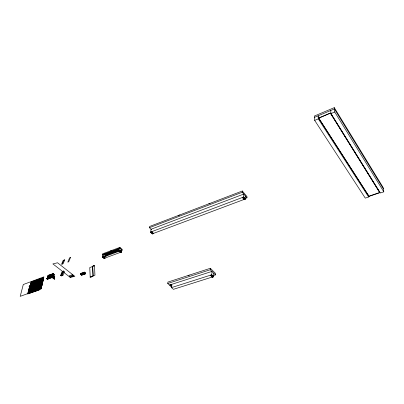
<?xml version="1.0" encoding="UTF-8"?>
<svg xmlns="http://www.w3.org/2000/svg" width="404" height="404" viewBox="0 0 404 404"><rect width="100%" height="100%" fill="white"/><g stroke="black" fill="none" stroke-linecap="round" stroke-linejoin="round"><path stroke-width="0.61" d="M51.434 277.452L51.278 276.442L47.571 277.811L51.444 276.568L51.434 277.452L50.374 277.841M50.621 275.205L47.278 276.629L50.621 275.205L51.414 275.806M50.854 276.195L48.071 277.225L47.283 276.447M245.188 198.475L246.955 197.814L246.975 196.571L242.309 191.001L149.566 226.493L149.409 227.689L151.52 229.704M244.167 199.616L242.501 197.435L244.167 199.616L245.4 199.157L245.455 196.031M54.313 279.184L54.333 278.068L50.899 275.462L54.515 278.002L54.313 279.184L50.874 276.578L50.899 275.462M245.4 199.157L243.728 197.182L243.794 194.051L151.051 229.255L150.662 232.255L152.47 233.972L153.515 233.583L151.732 231.664L153.515 233.583M51.076 275.397L51.05 276.513L54.49 279.119M246.955 197.814L242.279 192.248L242.309 191.001M40.38 283.285L40.355 284.174L36.714 285.507L36.739 284.623L40.38 283.285L40.526 284.3M40.653 282.174L40.627 283.058L36.986 284.391L37.017 283.512L40.653 282.174L40.794 283.179L36.986 284.391M39.062 289.779L35.572 291.223L39.233 289.905L39.087 288.88L35.431 290.203L35.466 291.259L31.83 292.572L31.699 291.552L35.496 290.365L31.699 291.552M39.233 289.905L39.087 288.88M39.425 288.501L39.451 287.603L39.597 288.623L35.769 289.825L39.597 288.623M31.951 291.43L31.815 290.415L31.951 291.43L28.179 292.612L28.219 291.718L39.733 287.547L39.592 286.527L35.941 287.855L36.082 288.87L35.941 287.855M39.733 287.547L39.592 286.527M36.244 287.83L32.451 289.027L36.244 287.83L36.209 286.779L39.855 285.451L39.829 286.34L36.178 287.668L39.996 286.466M40.097 285.244L40.122 284.355L36.476 285.689L36.451 286.577L40.264 285.365L36.451 286.577M36.774 285.668L32.992 286.87L36.774 285.668L36.633 284.663L33.022 285.987L32.971 287.062L29.381 288.375L29.25 287.37L33.002 286.178L29.25 287.37M40.001 284.487L36.88 285.633L36.739 284.623M37.052 284.552L36.91 283.547L33.305 284.876L33.269 285.759L37.052 284.552L36.91 283.547M37.153 284.517L37.017 283.512M35.779 290.016L35.643 288.996L32.017 290.309L31.982 291.203L35.779 290.016L35.799 288.926L39.617 287.724M35.572 291.223L35.431 290.203M35.835 287.895L35.976 288.911L35.835 287.895L32.214 289.208L32.158 290.294L28.396 291.476L28.431 290.587L32.027 289.279L28.431 290.587M35.936 289.946L35.966 289.047M36.072 287.709L36.102 286.82L32.487 288.138L32.431 289.219L28.835 290.526L28.704 289.517L32.461 288.33L28.704 289.517M36.345 287.794L36.209 286.779M36.345 286.613L32.896 288.057L36.511 286.734L36.37 285.724L32.759 287.047L32.704 288.128L29.113 289.436L28.982 288.431L32.734 287.239L28.982 288.431M36.511 286.734L36.37 285.724M36.607 285.547L36.633 284.663M36.618 286.699L36.476 285.689M35.466 291.259L35.325 290.239M33.436 285.881L33.305 284.876M31.83 292.572L31.866 291.673M31.992 290.173L32.027 289.279M32.153 291.329L32.184 290.431M32.431 289.219L32.295 288.209M32.214 289.208L32.35 290.224L35.81 288.789M32.704 288.128L32.567 287.118M32.618 289.148L32.487 288.138M32.971 287.062L32.835 286.057M32.896 288.057L32.759 287.047M33.158 286.991L33.022 285.987M31.568 292.663L31.431 291.648L27.831 292.951L27.795 293.844L31.568 292.663L31.431 291.648M28.351 292.733L28.219 291.718M28.603 290.708L28.396 291.476M28.835 290.526L28.876 289.638M29.113 289.436L29.149 288.552M29.381 288.375L29.421 287.491M27.962 293.966L27.831 292.951M213.696 275.447L215.483 274.882L215.554 273.447L210.338 268.296L167.892 282.083L167.746 283.487L171.806 287.113M212.358 277.24L210.499 275.18L212.358 277.24L213.62 276.841L213.807 273.235M213.62 276.841L211.752 275.018L211.948 271.407L171.791 284.32L171.468 287.613L173.397 289.33L213.63 276.599L211.767 274.776L171.468 287.613M215.483 274.882L210.257 269.736L210.338 268.296M208.873 203.798L210.035 203.353M189.314 275.129L188.097 275.523M179.512 215.034L178.417 215.453M171.872 285.456L171.124 284.532L169.958 284.906L171.857 286.86L169.958 284.906M152.47 233.972L150.692 232.058L243.733 196.97L245.405 198.95L152.495 233.77M120.523 252.515L118.715 250.707L120.523 252.515L121.503 252.157L121.851 249.975L119.847 250.995M122.079 250.177L122.205 249.389L119.912 247.369L102.576 253.843L102.434 254.626L104.747 256.591L122.079 250.177L119.786 248.162L119.912 247.369M119.286 250.167L119.236 250.46L105.747 255.464L106.363 255.984L105.797 255.166L119.286 250.167L119.892 250.702M121.503 252.157L119.665 250.546L120.018 248.364L118.059 249.091L118.624 249.924L105.131 254.939L104.565 254.116L105.131 254.939M118.624 249.924L118.059 249.091M111.656 250.455L110.691 250.813M104.565 254.116L102.667 254.823L102.278 256.984L104.136 258.555L104.52 256.394L106.414 255.692M104.136 258.555C106.595 258.393 103.207 255.525 102.278 256.984M105.747 255.464L105.797 255.166M91.445 276.897L91.652 276.826M93.541 265.766L93.748 265.691M92.597 266.519L92.991 276.351L90.112 277.371L90.198 276.922L94.925 275.245L94.501 265.418L92.789 266.044L92.708 266.483L93.183 275.861M54.429 277.553C55.848 276.311 50.914 272.463 51.338 275.205L54.429 277.553L54.782 276.503M52.04 275.755L53.025 275.21L52.04 275.755L51.247 275.154L52.692 274.659L53.126 273.816L52.025 274.038L52.015 275.099L52.904 274.765L53.323 273.695L54.146 274.321C54.343 276.301 52.247 274.7 53.323 273.695M53.788 275.371L54.146 274.321M47.667 276.381L51.005 275.144L51.227 274.195L51.212 275.255L47.667 276.381L47.889 275.432L51.227 274.195M51.338 275.205L51.702 274.159M51.151 277.876L50.177 277.149L46.42 278.72L47.435 279.245L51.151 277.876L50.131 277.351L46.42 278.72M52.015 275.099L52.232 274.144M47.874 276.493L48.101 275.543L51.434 274.301M47.435 279.245L51.197 277.674M38.875 289.421L39.759 289.102L40.203 288.239L39.112 288.451L39.092 289.527L39.324 288.557M39.239 288.138L40.117 287.82L40.35 286.855L39.471 287.173L39.239 288.138L40.329 287.926L41.89 281.3L42.975 281.083L42.748 282.037L41.657 282.255L42.748 282.037M39.511 287.017L40.39 286.699L40.622 285.734L39.744 286.057L39.511 287.017L41.445 286.456L41.425 287.532L40.329 287.744L41.425 287.532M40.653 285.618L40.885 284.658L40.006 284.977L39.774 285.941L40.865 285.729L39.774 285.941M40.041 284.835L40.92 284.517L41.365 283.664L40.274 283.876L40.254 284.941L40.486 283.987M40.309 283.724L41.188 283.406L41.632 282.553L40.541 282.77L40.521 283.83L40.754 282.876M41.445 282.33L41.678 281.376L40.804 281.699L40.572 282.654L41.657 282.436L40.572 282.654M41.42 279.28L42.294 278.957L42.526 278.013L42.506 279.063L41.42 279.28L41.652 278.336L42.526 278.013M41.799 281.134L42.031 280.179L42.011 281.24L40.925 281.457L41.157 280.502L43.294 279.76L43.526 278.81L42.44 279.028L42.42 280.088L42.647 279.139L43.526 278.81M42.066 280.033L42.299 279.083L42.279 280.139L41.193 280.356L41.425 279.406L42.299 279.083M40.986 288.85L43.874 276.861L23.296 284.522L20.2 296.349L41.072 288.81L41.304 287.84L40.208 288.052L39.759 289.102M42.385 280.235L42.152 281.189L42.173 280.129L43.258 279.911L43.031 280.866L40.804 281.699M42.511 278.876L42.743 277.932L43.617 277.604L43.597 278.659L42.511 278.876L43.597 278.659M41.304 287.84L40.425 288.163L39.976 289.022L41.072 288.81M40.541 287.85L40.774 286.885L41.657 286.562M40.814 286.729L41.046 285.769L41.925 285.446L41.693 286.411L40.602 286.623L41.693 286.411M41.072 285.648L41.309 284.689L42.188 284.365L41.955 285.33L40.86 285.542L41.955 285.33M42.45 283.265L41.572 283.588L41.127 284.436L42.218 284.224L42.238 283.159L42.006 284.118M41.839 282.477L41.612 283.436L42.491 283.113L42.718 282.154L41.627 282.371L42.718 282.154M41.87 282.361L42.102 281.406M42.723 278.987L42.95 278.038L43.824 277.715M40.86 288.703L41.092 287.734M41.208 287.421L41.445 286.456M41.481 286.305L41.925 285.446M41.743 285.224L42.188 284.365M42.279 283.007L42.506 282.048M42.536 281.931L42.975 281.083M41.94 281.083L42.819 280.76L43.258 279.911M42.208 279.977L43.087 279.654L43.314 278.704M43.385 278.553L43.617 277.604M37.239 282.699L40.516 281.492L40.748 280.538L40.728 281.598L37.239 282.699L37.471 281.75L40.748 280.538M37.511 281.588L40.784 280.376L41.016 279.427L40.996 280.487L37.511 281.588L37.744 280.644L41.016 279.427M37.769 280.517L41.041 279.3L41.274 278.356L41.253 279.411L37.769 280.517L38.001 279.573L41.274 278.356M39.451 288.244L39.688 287.279M39.723 287.128L39.956 286.163M39.986 286.047L40.218 285.088M40.784 282.76L41.016 281.805M42.243 280.29L41.37 280.613L40.925 281.457M42.506 279.189L41.637 279.512L41.193 280.356M41.632 279.391L41.865 278.442L42.733 278.119M37.047 282.77L37.279 281.82L37.259 282.876L33.795 283.972L37.259 282.876M37.32 281.659L37.557 280.714L37.532 281.765L34.072 282.861L40.956 280.649M37.577 280.588L37.814 279.644L37.789 280.694L34.33 281.79L41.228 279.538M37.451 282.805L37.683 281.856M37.724 281.694L37.956 280.75M37.981 280.623L38.213 279.679L41.481 278.462M29.128 286.739L32.567 285.658L32.593 284.608L32.355 285.552L29.128 286.739L29.366 285.795L33.749 284.169L34.567 280.846L37.814 279.644M30.31 285.254L33.542 284.062L33.986 283.224L30.547 284.31L30.522 285.36L30.76 284.416M30.593 284.148L33.815 282.957L34.052 282.012L30.83 283.204L30.593 284.148L37.279 281.82M34.077 281.886L34.315 280.942L31.093 282.138L30.855 283.078L34.29 281.992L30.855 283.078M34.002 284.078L34.239 283.128L37.491 281.926M34.279 282.967L34.517 282.022L37.764 280.82M34.542 281.896L34.779 280.957L38.021 279.75M29.341 286.845L29.578 285.901L32.805 284.714M30.8 284.254L31.042 283.31M31.068 283.184L31.305 282.245M62.903 275.412L64.483 271.589L63.721 270.998L62.14 271.584L60.555 275.407L61.317 275.993L62.903 275.412L62.14 274.826L60.555 275.407M62.837 271.326L61.251 275.154L62.029 275.735M61.267 275.144L62.852 271.321M62.14 274.826L63.721 270.998M62.236 264.054L63.872 260.166M51.247 275.154L52.232 274.609L52.934 275.427M330.709 110.509L330.997 113.564L380.366 192.996L383.8 191.824L383.154 187.537L334.28 107.651L314.368 116.044L314.681 120.377L365.282 198.127L368.635 196.985L368.403 195.193M314.464 117.337L334.411 108.954L383.346 188.819M318.736 117.968L330.442 113.07L379.846 192.698L369.024 196.384L318.751 118.205L369.024 196.384M318.751 118.205L330.442 113.07M314.681 120.377L318.307 118.862L318.069 115.822L319.428 117.933M330.997 113.564L334.719 112.009L334.28 107.651M149.409 227.689L242.279 192.248M150.662 232.255L151.707 231.861M242.496 197.647L243.728 197.182M102.434 254.626L119.786 248.162M104.515 254.414L118.008 249.389M52.025 274.038L52.914 273.705M31.093 282.138L34.315 280.942M105.181 254.641L118.67 249.627M30.83 283.204L34.052 282.012M37.557 280.714L34.517 282.022M48.076 277.043L50.854 276.013M118.68 250.909L119.665 250.546M30.547 284.31L33.779 283.118M50.207 277.72L51.268 277.326M33.471 284.997L37.077 283.669M37.183 283.633L40.819 282.295M40.541 282.77L41.42 282.446M33.269 285.759L36.88 284.431M33.194 286.108L36.804 284.785M36.905 284.744L40.546 283.411M40.274 283.876L42.491 283.113M29.214 288.254L32.8 286.941M32.926 287.168L36.542 285.85M36.643 285.81L40.289 284.477M40.006 284.977L42.218 284.224M28.947 289.315L32.532 288.007M32.653 288.259L36.102 286.82M36.375 286.901L39.855 285.451M94.42 265.857L89.764 267.554L90.198 276.922M39.744 286.057L40.622 285.734M41.713 285.34L41.046 285.769M28.669 290.405L32.259 289.097M32.386 289.335L36.006 288.017M36.113 287.976L39.759 286.648M39.471 287.173L40.35 286.855M35.911 288.749L39.567 287.421M72.634 275.472L69.291 276.684L69.276 275.831L72.614 274.619L72.634 275.472L73.382 276.063L70.043 277.27M28.386 291.839L31.982 290.537M39.112 288.451L39.991 288.133M80.502 273.518L84.38 272.109L85.466 272.978L85.502 273.867L81.618 275.265L80.527 274.402L80.502 273.518L80.689 274.533L84.577 273.129L84.542 272.24L80.664 273.644M31.982 291.203L35.613 289.89M28.179 292.612L31.78 291.309M28.002 293.067L31.603 291.769M35.602 290.325L39.259 289.001M80.527 274.402L84.416 273.003L85.502 273.867M85.113 272.922L85.148 273.811L84.38 273.2L84.35 272.311L85.305 272.851L85.34 273.74L81.457 275.139M27.795 293.844L31.396 292.541M31.664 292.451L35.294 291.138M80.876 274.276L81.643 274.887L85.138 273.624L84.375 273.013L84.38 272.109M368.993 196.152L379.81 192.461M167.746 283.487L210.257 269.736M169.933 285.143L171.104 284.764M210.489 275.417L211.752 275.018M33.815 282.957L34.239 283.128M40.774 286.885L40.39 286.699M40.92 284.517L41.309 284.689M42.294 278.957L42.647 279.139M46.465 278.523L47.485 279.043M47.278 276.629L48.071 277.225M51.56 274.255L54.646 276.604M51.338 274.937L52.131 275.538M51.48 275.109L54.565 277.452M53.187 273.791L54.005 274.422M53.101 274.649L53.924 275.276M62.787 271.599L52.879 263.908L57.54 262.777L74.866 276.351L70.215 277.371L63.776 272.372M103.227 256.631L105.085 258.201M171.124 284.532L171.897 285.219M318.307 118.862L368.635 196.985M330.462 113.307L379.846 192.698M334.719 112.009L383.8 191.824M81.643 274.887L80.881 274.462L80.856 273.574M73.366 275.205L73.382 276.063M70.508 257.449L68.72 261.782L67.811 262.13L69.599 257.797L70.508 257.449M64.761 259.828L63.145 263.711L61.519 264.327L63.14 260.444L64.761 259.828M119.695 250.344L102.313 256.787L104.171 258.358L121.533 251.96L119.695 250.344"/></g></svg>
